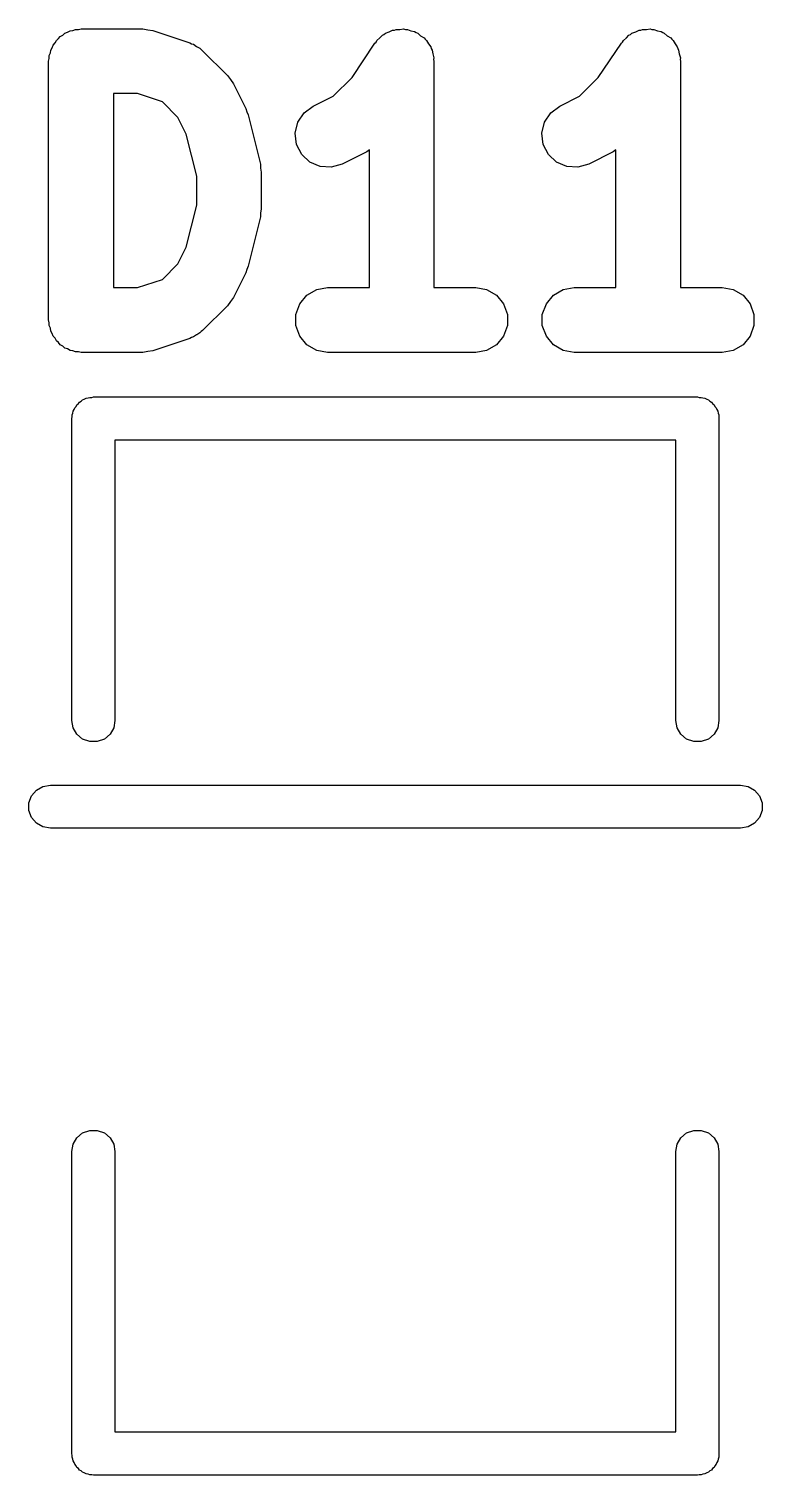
# Model space of a CAD drawing. Extents: x 51 to 137, y -158 to -25.
# Drawn here: x 100.14 to 102.298, y -51.509 to -47.25 of the extents above; entities that cross this region are included whole.
import ezdxf

# ---------------------------------------------------------------- set-up
doc = ezdxf.new("R2010")
doc.units = 0
doc.header["$MEASUREMENT"] = 0
doc.layers.add('BLACK', color=7, linetype='CONTINUOUS')

msp = doc.modelspace()

# ---------------------------------------------------------------- linework, layer by layer
at = {"layer": 'Black'}
for p, q in [((100.227, -47.2783), (100.232, -47.2719)), ((100.232, -47.2719), (100.24, -47.2678)), ((100.24, -47.2678), (100.246, -47.2624)), ((100.246, -47.2624), (100.254, -47.2596)), ((100.254, -47.2596), (100.261, -47.2554)), ((100.261, -47.2554), (100.269, -47.254)), ((100.269, -47.254), (100.277, -47.2511)), ((100.277, -47.2511), (100.286, -47.2511)), ((100.286, -47.2511), (100.294, -47.2497)), ((100.294, -47.2497), (100.475, -47.2497)), ((100.475, -47.2497), (100.49, -47.2523)), ((100.49, -47.2523), (100.505, -47.2546)), ((100.505, -47.2546), (100.614, -47.2908)), ((101.173, -47.2764), (101.181, -47.2682)), ((101.181, -47.2682), (101.185, -47.2658)), ((101.185, -47.2658), (101.19, -47.2624)), ((101.19, -47.2624), (101.2, -47.2585)), ((101.2, -47.2585), (101.21, -47.2535)), ((101.21, -47.2535), (101.216, -47.2529)), ((101.216, -47.2529), (101.221, -47.2511)), ((101.221, -47.2511), (101.232, -47.2511)), ((101.232, -47.2511), (101.243, -47.2499)), ((101.243, -47.2499), (101.248, -47.2511)), ((101.248, -47.2511), (101.254, -47.2511)), ((101.254, -47.2511), (101.264, -47.255)), ((101.264, -47.255), (101.275, -47.2577)), ((101.275, -47.2577), (101.28, -47.2606)), ((101.28, -47.2606), (101.285, -47.2624)), ((101.285, -47.2624), (101.293, -47.2697)), ((101.293, -47.2697), (101.303, -47.276)), ((101.899, -47.2764), (101.906, -47.2682)), ((101.906, -47.2682), (101.911, -47.2658)), ((101.911, -47.2658), (101.915, -47.2624)), ((101.915, -47.2624), (101.926, -47.2585)), ((101.926, -47.2585), (101.936, -47.2535)), ((101.936, -47.2535), (101.941, -47.2529)), ((101.941, -47.2529), (101.946, -47.2511)), ((101.946, -47.2511), (101.958, -47.2511)), ((101.958, -47.2511), (101.969, -47.2499)), ((101.969, -47.2499), (101.974, -47.2511)), ((101.974, -47.2511), (101.979, -47.2511)), ((101.979, -47.2511), (101.99, -47.255)), ((101.99, -47.255), (102.001, -47.2577)), ((102.001, -47.2577), (102.006, -47.2606)), ((102.006, -47.2606), (102.01, -47.2624)), ((102.01, -47.2624), (102.019, -47.2697)), ((102.019, -47.2697), (102.029, -47.276)), ((100.203, -47.3205), (100.204, -47.3123)), ((100.204, -47.3123), (100.208, -47.3051)), ((100.208, -47.3051), (100.211, -47.2973)), ((100.211, -47.2973), (100.217, -47.2909)), ((100.217, -47.2909), (100.221, -47.2837)), ((100.221, -47.2837), (100.227, -47.2783)), ((100.614, -47.2908), (100.619, -47.2935)), ((100.619, -47.2935), (100.624, -47.2949)), ((100.624, -47.2949), (100.633, -47.3013)), ((100.633, -47.3013), (100.643, -47.3066)), ((100.643, -47.3066), (100.647, -47.3107)), ((100.647, -47.3107), (100.651, -47.3138)), ((100.651, -47.3138), (100.724, -47.3864)), ((101.091, -47.3931), (101.158, -47.2921)), ((101.158, -47.2921), (101.162, -47.2883)), ((101.162, -47.2883), (101.164, -47.2837)), ((101.164, -47.2837), (101.173, -47.2764)), ((101.303, -47.276), (101.306, -47.2803)), ((101.306, -47.2803), (101.31, -47.2837)), ((101.31, -47.2837), (101.316, -47.2935)), ((101.316, -47.2935), (101.323, -47.3027)), ((101.323, -47.3027), (101.324, -47.3078)), ((101.324, -47.3078), (101.327, -47.3123)), ((101.327, -47.3123), (101.329, -47.3235)), ((101.816, -47.3931), (101.884, -47.2921)), ((101.884, -47.2921), (101.887, -47.2883)), ((101.887, -47.2883), (101.89, -47.2837)), ((101.89, -47.2837), (101.899, -47.2764)), ((102.029, -47.276), (102.032, -47.2803)), ((102.032, -47.2803), (102.036, -47.2837)), ((102.036, -47.2837), (102.042, -47.2935)), ((102.042, -47.2935), (102.048, -47.3027)), ((102.048, -47.3027), (102.05, -47.3078)), ((102.05, -47.3078), (102.052, -47.3123)), ((102.052, -47.3123), (102.054, -47.3235)), ((100.198, -47.3449), (100.2, -47.3367)), ((100.198, -48.1069), (100.198, -47.3449)), ((100.2, -47.3284), (100.203, -47.3205)), ((100.2, -47.3367), (100.2, -47.3284)), ((101.329, -47.3235), (101.332, -47.3344)), ((101.332, -47.3344), (101.331, -47.3397)), ((101.331, -47.3397), (101.332, -47.3449)), ((101.332, -47.3449), (101.332, -48.0117)), ((102.054, -47.3235), (102.058, -47.3344)), ((102.058, -47.3344), (102.057, -47.3397)), ((102.057, -47.3397), (102.058, -47.3449)), ((102.058, -47.3449), (102.058, -48.0117)), ((100.724, -47.3864), (100.733, -47.3989)), ((100.733, -47.3989), (100.742, -47.4112)), ((101.036, -47.4481), (101.091, -47.3931)), ((101.761, -47.4481), (101.816, -47.3931)), ((100.46, -47.4402), (100.389, -47.4402)), ((100.389, -47.4402), (100.389, -48.0117)), ((100.533, -47.4645), (100.46, -47.4402)), ((100.742, -47.4112), (100.778, -47.4837)), ((100.578, -47.5102), (100.533, -47.4645)), ((100.778, -47.4837), (100.781, -47.4937)), ((100.95, -47.4971), (100.977, -47.4774)), ((100.977, -47.4774), (101.036, -47.4481)), ((101.676, -47.4971), (101.703, -47.4774)), ((101.703, -47.4774), (101.761, -47.4481)), ((100.603, -47.5596), (100.578, -47.5102)), ((100.781, -47.4937), (100.785, -47.5032)), ((100.785, -47.5032), (100.822, -47.6484)), ((100.924, -47.5569), (100.932, -47.5247)), ((100.932, -47.5247), (100.95, -47.4971)), ((101.65, -47.5569), (101.658, -47.5247)), ((101.658, -47.5247), (101.676, -47.4971)), ((100.634, -47.6832), (100.603, -47.5596)), ((100.928, -47.5898), (100.924, -47.5569)), ((101.654, -47.5898), (101.65, -47.5569)), ((100.943, -47.6194), (100.928, -47.5898)), ((101.135, -47.6115), (101.062, -47.6478)), ((101.142, -47.6061), (101.135, -47.6115)), ((101.142, -48.0117), (101.142, -47.6061)), ((101.669, -47.6194), (101.654, -47.5898)), ((101.86, -47.6115), (101.788, -47.6478)), ((101.868, -47.6061), (101.86, -47.6115)), ((101.868, -48.0117), (101.868, -47.6061)), ((100.822, -47.6484), (100.822, -47.66)), ((100.967, -47.6421), (100.943, -47.6194)), ((100.997, -47.6553), (100.967, -47.6421)), ((101.03, -47.6573), (100.997, -47.6553)), ((101.062, -47.6478), (101.03, -47.6573)), ((101.693, -47.6421), (101.669, -47.6194)), ((101.723, -47.6553), (101.693, -47.6421)), ((101.756, -47.6573), (101.723, -47.6553)), ((101.788, -47.6478), (101.756, -47.6573)), ((100.634, -47.7686), (100.634, -47.6832)), ((100.822, -47.66), (100.824, -47.6715)), ((100.824, -47.6715), (100.824, -47.7803)), ((100.603, -47.8922), (100.634, -47.7686)), ((100.824, -47.7803), (100.822, -47.7918)), ((100.822, -47.8034), (100.785, -47.9486)), ((100.822, -47.7918), (100.822, -47.8034)), ((100.578, -47.9416), (100.603, -47.8922)), ((100.533, -47.9874), (100.578, -47.9416)), ((100.785, -47.9486), (100.781, -47.9581)), ((100.46, -48.0117), (100.533, -47.9874)), ((100.778, -47.9681), (100.742, -48.0407)), ((100.781, -47.9581), (100.778, -47.9681)), ((100.389, -48.0117), (100.46, -48.0117)), ((100.742, -48.0407), (100.733, -48.0529)), ((100.937, -48.0593), (100.958, -48.0339)), ((100.958, -48.0339), (100.987, -48.0174)), ((100.987, -48.0174), (101.019, -48.0117)), ((101.019, -48.0117), (101.142, -48.0117)), ((101.332, -48.0117), (101.455, -48.0117)), ((101.455, -48.0117), (101.487, -48.0174)), ((101.487, -48.0174), (101.516, -48.0339)), ((101.516, -48.0339), (101.537, -48.0593)), ((101.663, -48.0593), (101.684, -48.0339)), ((101.684, -48.0339), (101.713, -48.0174)), ((101.713, -48.0174), (101.745, -48.0117)), ((101.745, -48.0117), (101.868, -48.0117)), ((102.058, -48.0117), (102.181, -48.0117)), ((102.181, -48.0117), (102.213, -48.0174)), ((102.213, -48.0174), (102.242, -48.0339)), ((102.242, -48.0339), (102.263, -48.0593)), ((100.724, -48.0654), (100.651, -48.138)), ((100.733, -48.0529), (100.724, -48.0654)), ((100.926, -48.0904), (100.937, -48.0593)), ((101.537, -48.0593), (101.549, -48.0904)), ((101.651, -48.0904), (101.663, -48.0593)), ((102.263, -48.0593), (102.274, -48.0904)), ((100.2, -48.1151), (100.198, -48.1069)), ((100.2, -48.1235), (100.2, -48.1151)), ((100.203, -48.1313), (100.2, -48.1235)), ((100.926, -48.1235), (100.926, -48.0904)), ((100.937, -48.1545), (100.926, -48.1235)), ((101.549, -48.1235), (101.537, -48.1545)), ((101.549, -48.0904), (101.549, -48.1235)), ((101.651, -48.1235), (101.651, -48.0904)), ((101.663, -48.1545), (101.651, -48.1235)), ((102.274, -48.1235), (102.263, -48.1545)), ((102.274, -48.0904), (102.274, -48.1235)), ((100.204, -48.1395), (100.203, -48.1313)), ((100.208, -48.1467), (100.204, -48.1395)), ((100.211, -48.1545), (100.208, -48.1467)), ((100.217, -48.1609), (100.211, -48.1545)), ((100.221, -48.1681), (100.217, -48.1609)), ((100.227, -48.1735), (100.221, -48.1681)), ((100.614, -48.161), (100.505, -48.1973)), ((100.619, -48.1584), (100.614, -48.161)), ((100.624, -48.157), (100.619, -48.1584)), ((100.633, -48.1505), (100.624, -48.157)), ((100.634, -48.1503), (100.633, -48.1505)), ((100.643, -48.1452), (100.634, -48.1503)), ((100.647, -48.1411), (100.643, -48.1452)), ((100.651, -48.138), (100.647, -48.1411)), ((100.958, -48.1799), (100.937, -48.1545)), ((101.537, -48.1545), (101.516, -48.1799)), ((101.684, -48.1799), (101.663, -48.1545)), ((102.263, -48.1545), (102.242, -48.1799)), ((100.232, -48.1799), (100.227, -48.1735)), ((100.24, -48.184), (100.232, -48.1799)), ((100.246, -48.1894), (100.24, -48.184)), ((100.254, -48.1923), (100.246, -48.1894)), ((100.261, -48.1964), (100.254, -48.1923)), ((100.269, -48.1979), (100.261, -48.1964)), ((100.277, -48.2007), (100.269, -48.1979)), ((100.286, -48.2007), (100.277, -48.2007)), ((100.294, -48.2022), (100.286, -48.2007)), ((100.475, -48.2022), (100.294, -48.2022)), ((100.49, -48.1995), (100.475, -48.2022)), ((100.505, -48.1973), (100.49, -48.1995)), ((100.987, -48.1964), (100.958, -48.1799)), ((101.019, -48.2022), (100.987, -48.1964)), ((101.455, -48.2022), (101.019, -48.2022)), ((101.487, -48.1964), (101.455, -48.2022)), ((101.516, -48.1799), (101.487, -48.1964)), ((101.713, -48.1964), (101.684, -48.1799)), ((101.745, -48.2022), (101.713, -48.1964)), ((102.181, -48.2022), (101.745, -48.2022)), ((102.213, -48.1964), (102.181, -48.2022)), ((102.242, -48.1799), (102.213, -48.1964)), ((100.303, -48.3403), (100.308, -48.3375)), ((100.308, -48.3375), (100.314, -48.3366)), ((100.314, -48.3366), (100.319, -48.3347)), ((100.319, -48.3347), (100.325, -48.3347)), ((100.325, -48.3347), (100.33, -48.3337)), ((100.33, -48.3337), (102.108, -48.3337)), ((102.108, -48.3337), (102.113, -48.3347)), ((102.113, -48.3347), (102.119, -48.3347)), ((102.119, -48.3347), (102.124, -48.3366)), ((102.124, -48.3366), (102.13, -48.3375)), ((102.13, -48.3375), (102.135, -48.3403)), ((100.267, -48.3862), (100.269, -48.3809)), ((100.269, -48.3809), (100.27, -48.3755)), ((100.27, -48.3755), (100.273, -48.3707)), ((100.273, -48.3707), (100.275, -48.3654)), ((100.275, -48.3654), (100.279, -48.3612)), ((100.279, -48.3612), (100.281, -48.3564)), ((100.281, -48.3564), (100.286, -48.3528)), ((100.286, -48.3528), (100.289, -48.3486)), ((100.289, -48.3486), (100.294, -48.3458)), ((100.294, -48.3458), (100.298, -48.3422)), ((100.298, -48.3422), (100.303, -48.3403)), ((102.135, -48.3403), (102.14, -48.3422)), ((102.14, -48.3422), (102.144, -48.3458)), ((102.144, -48.3458), (102.149, -48.3486)), ((102.149, -48.3486), (102.152, -48.3528)), ((102.152, -48.3528), (102.157, -48.3564)), ((102.157, -48.3564), (102.159, -48.3612)), ((102.159, -48.3612), (102.163, -48.3654)), ((102.163, -48.3654), (102.165, -48.3707)), ((102.165, -48.3707), (102.168, -48.3755)), ((102.168, -48.3755), (102.169, -48.3809)), ((102.169, -48.3809), (102.171, -48.3862)), ((100.266, -48.3972), (100.267, -48.3917)), ((100.266, -49.2862), (100.266, -48.3972)), ((100.267, -48.3917), (100.267, -48.3862)), ((102.171, -48.3862), (102.171, -48.3917)), ((102.171, -48.3917), (102.171, -48.3972)), ((102.171, -48.3972), (102.171, -49.2862)), ((102.044, -48.4607), (100.393, -48.4607)), ((100.393, -48.4607), (100.393, -49.2862)), ((102.044, -49.2862), (102.044, -48.4607)), ((100.27, -49.3079), (100.266, -49.2862)), ((100.281, -49.327), (100.27, -49.3079)), ((100.39, -49.3079), (100.379, -49.327)), ((100.393, -49.2862), (100.39, -49.3079)), ((102.048, -49.3079), (102.044, -49.2862)), ((102.059, -49.327), (102.048, -49.3079)), ((102.168, -49.3079), (102.157, -49.327)), ((102.171, -49.2862), (102.168, -49.3079)), ((100.298, -49.3412), (100.281, -49.327)), ((100.319, -49.3487), (100.298, -49.3412)), ((100.341, -49.3487), (100.319, -49.3487)), ((100.362, -49.3412), (100.341, -49.3487)), ((100.379, -49.327), (100.362, -49.3412)), ((102.076, -49.3412), (102.059, -49.327)), ((102.097, -49.3487), (102.076, -49.3412)), ((102.119, -49.3487), (102.097, -49.3487)), ((102.14, -49.3412), (102.119, -49.3487)), ((102.157, -49.327), (102.14, -49.3412)), ((100.162, -49.4916), (100.181, -49.4805)), ((100.181, -49.4805), (100.203, -49.4767)), ((100.203, -49.4767), (102.235, -49.4767)), ((102.235, -49.4767), (102.257, -49.4805)), ((102.257, -49.4805), (102.276, -49.4916)), ((100.14, -49.5292), (100.148, -49.5084)), ((100.14, -49.5512), (100.14, -49.5292)), ((100.148, -49.5084), (100.162, -49.4916)), ((102.276, -49.4916), (102.29, -49.5084)), ((102.29, -49.5084), (102.298, -49.5292)), ((102.298, -49.5292), (102.298, -49.5512)), ((100.148, -49.572), (100.14, -49.5512)), ((100.162, -49.5888), (100.148, -49.572)), ((102.29, -49.572), (102.276, -49.5888)), ((102.298, -49.5512), (102.29, -49.572)), ((100.181, -49.5999), (100.162, -49.5888)), ((100.203, -49.6037), (100.181, -49.5999)), ((102.235, -49.6037), (100.203, -49.6037)), ((102.257, -49.5999), (102.235, -49.6037)), ((102.276, -49.5888), (102.257, -49.5999)), ((100.281, -50.5154), (100.298, -50.5012)), ((100.298, -50.5012), (100.319, -50.4937)), ((100.319, -50.4937), (100.341, -50.4937)), ((100.341, -50.4937), (100.362, -50.5012)), ((100.362, -50.5012), (100.379, -50.5154)), ((102.059, -50.5154), (102.076, -50.5012)), ((102.076, -50.5012), (102.097, -50.4937)), ((102.097, -50.4937), (102.119, -50.4937)), ((102.119, -50.4937), (102.14, -50.5012)), ((102.14, -50.5012), (102.157, -50.5154)), ((100.266, -50.5562), (100.27, -50.5345)), ((100.27, -50.5345), (100.281, -50.5154)), ((100.379, -50.5154), (100.39, -50.5345)), ((100.39, -50.5345), (100.393, -50.5562)), ((102.044, -50.5562), (102.048, -50.5345)), ((102.048, -50.5345), (102.059, -50.5154)), ((102.157, -50.5154), (102.168, -50.5345)), ((102.168, -50.5345), (102.171, -50.5562)), ((100.266, -51.4452), (100.266, -50.5562)), ((100.393, -50.5562), (100.393, -51.3817)), ((102.044, -51.3817), (102.044, -50.5562)), ((102.171, -50.5562), (102.171, -51.4452)), ((100.393, -51.3817), (102.044, -51.3817)), ((100.267, -51.4507), (100.266, -51.4452)), ((102.171, -51.4452), (102.171, -51.4507)), ((100.267, -51.4562), (100.267, -51.4507)), ((100.269, -51.4614), (100.267, -51.4562)), ((100.27, -51.4669), (100.269, -51.4614)), ((100.273, -51.4717), (100.27, -51.4669)), ((100.275, -51.4769), (100.273, -51.4717)), ((100.279, -51.4812), (100.275, -51.4769)), ((100.281, -51.486), (100.279, -51.4812)), ((100.286, -51.4896), (100.281, -51.486)), ((100.289, -51.4938), (100.286, -51.4896)), ((102.152, -51.4896), (102.149, -51.4938)), ((102.157, -51.486), (102.152, -51.4896)), ((102.159, -51.4812), (102.157, -51.486)), ((102.163, -51.4769), (102.159, -51.4812)), ((102.165, -51.4717), (102.163, -51.4769)), ((102.168, -51.4669), (102.165, -51.4717)), ((102.169, -51.4614), (102.168, -51.4669)), ((102.171, -51.4562), (102.169, -51.4614)), ((102.171, -51.4507), (102.171, -51.4562)), ((100.294, -51.4966), (100.289, -51.4938)), ((100.298, -51.5002), (100.294, -51.4966)), ((100.303, -51.5021), (100.298, -51.5002)), ((100.308, -51.5049), (100.303, -51.5021)), ((100.314, -51.5058), (100.308, -51.5049)), ((100.319, -51.5077), (100.314, -51.5058)), ((100.325, -51.5077), (100.319, -51.5077)), ((100.33, -51.5087), (100.325, -51.5077)), ((102.108, -51.5087), (100.33, -51.5087)), ((102.113, -51.5077), (102.108, -51.5087)), ((102.119, -51.5077), (102.113, -51.5077)), ((102.124, -51.5058), (102.119, -51.5077)), ((102.13, -51.5049), (102.124, -51.5058)), ((102.135, -51.5021), (102.13, -51.5049)), ((102.14, -51.5002), (102.135, -51.5021)), ((102.144, -51.4966), (102.14, -51.5002)), ((102.149, -51.4938), (102.144, -51.4966))]:
    msp.add_line(p, q, dxfattribs=at)

doc.saveas('drawing.dxf')
